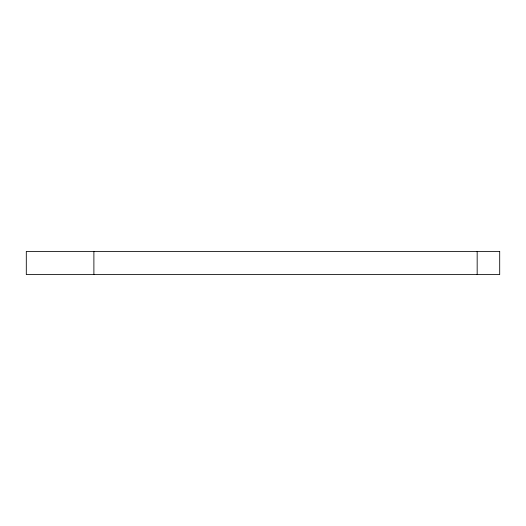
<?xml version="1.0" encoding="UTF-8"?>
<svg xmlns="http://www.w3.org/2000/svg" width="526" height="526" viewBox="0 0 526 526"><rect width="100%" height="100%" fill="white"/><g stroke="black" fill="none" stroke-linecap="round" stroke-linejoin="round"><path stroke-width="0.79" d="M477.167 251.415L477.167 274.585M93.891 251.415L93.891 274.585M499.7 251.415L26.3 251.415L26.3 274.585L499.7 274.585L499.7 251.415"/></g></svg>
